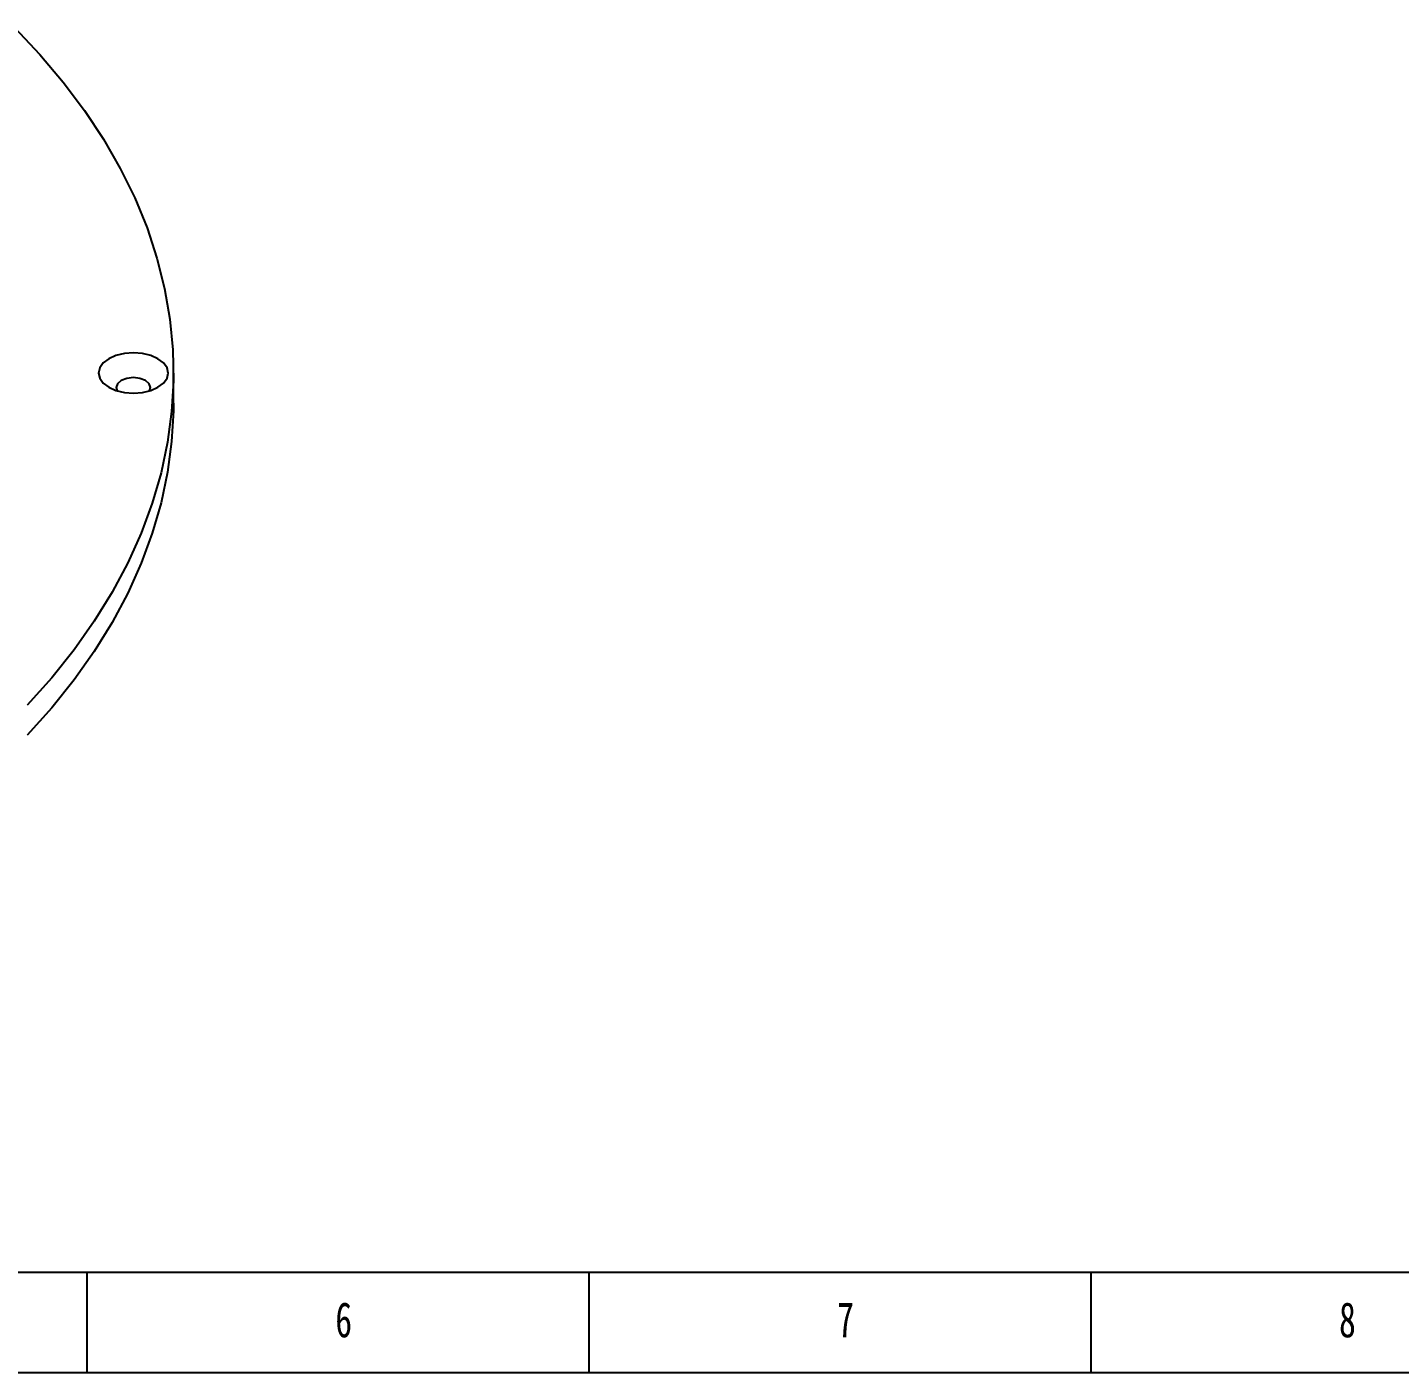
# Model space of a CAD drawing. Header units: millimetres. Extents: x 0 to 841, y 0 to 594.
# Drawn here: x 272 to 408.7, y 0 to 134 of the extents above; entities that cross this region are included whole.
import ezdxf

# ---------------------------------------------------------------- set-up
doc = ezdxf.new("R2010")
doc.units = ezdxf.units.MM
doc.layers.add('10', color=7, linetype='Continuous')
doc.layers.add('5', color=7, linetype='Continuous')
doc.styles.add('SLDTEXTSTYLE0', font='TXT', dxfattribs={"width": 0.7})

msp = doc.modelspace()

# ---------------------------------------------------------------- linework, layer by layer
at = {"color": 7, "linetype": 'Continuous', "lineweight": 25}
msp.add_line((286.59455, 96.54692), (286.59455, 99.55179), dxfattribs=at)
at = {"color": 7, "linetype": 'Continuous', "lineweight": 25, "flags": 128}
for points in [[(270.73814, 133.96761), (273.27324, 131.27458), (275.59951, 128.51945), (277.7124, 125.70761), (279.60777, 122.84458), (281.28191, 119.93594), (282.73154, 116.98741), (283.95384, 114.00474), (284.94639, 110.99378), (285.70727, 107.96043), (286.23498, 104.91061), (286.52848, 101.8503), (286.58721, 98.7855), (286.41105, 95.72219), (286.00034, 92.66638), (285.35589, 89.62405), (284.47896, 86.60115), (283.37127, 83.60361), (282.03498, 80.63728), (280.47271, 77.70798), (278.68751, 74.82144), (276.68289, 71.98331), (274.46277, 69.19915), (272.03149, 66.4744)], [(280.14089, 98.13532), (280.85955, 97.81698), (281.69645, 97.61686), (282.59455, 97.5486), (283.49266, 97.61686), (284.32955, 97.81698), (285.04822, 98.13532), (285.59966, 98.5502), (285.94632, 99.03333), (286.06455, 99.55179), (285.94632, 100.07026), (285.59966, 100.55339), (285.04822, 100.96826), (284.32955, 101.2866), (283.49266, 101.48672), (282.59455, 101.55498), (281.69645, 101.48672), (280.85955, 101.2866), (280.14089, 100.96826), (279.58945, 100.55339), (279.24279, 100.07026), (279.12455, 99.55179), (279.24279, 99.03333), (279.58945, 98.5502), (280.14089, 98.13532)], [(284.19407, 97.77412), (284.29455, 98.10652), (284.16515, 98.48208), (283.79664, 98.80046), (283.24512, 99.0132), (282.59455, 99.0879), (281.94399, 99.0132), (281.39247, 98.80046), (281.02396, 98.48208), (280.89455, 98.10652), (280.99504, 97.77412)], [(286.59455, 96.54692), (286.58721, 95.78063), (286.41105, 92.71732), (286.00034, 89.66151), (285.35589, 86.61918), (284.47896, 83.59628), (283.37127, 80.59874), (282.03498, 77.63241), (280.47271, 74.70311), (278.68751, 71.81657), (276.68289, 68.97844), (274.46277, 66.19428), (272.03149, 63.46953)]]:
    msp.add_lwpolyline(points, dxfattribs=at)
at = {"layer": '5', "color": 7, "lineweight": 25}
msp.add_line((0, 10), (831, 10), dxfattribs=at)
at = {"layer": '5'}
for p, q in [((278, 0), (278, 10)), ((328, 0), (328, 10)), ((378, 0), (378, 10))]:
    msp.add_line(p, q, dxfattribs=at)
at = {"layer": '5', "color": 7}
msp.add_line((0, 0), (841, 0), dxfattribs=at)

# ---------------------------------------------------------------- texts
at = {"layer": '10', "char_height": 3.5, "attachment_point": 2, "style": 'SLDTEXTSTYLE0'}
for s, insert in [('6', (303.54688, 7.01174)), ('7', (353.54688, 7.01174)), ('8', (403.54688, 7.01174))]:
    msp.add_mtext(s, dxfattribs=dict(at, insert=insert))

doc.saveas('drawing.dxf')
